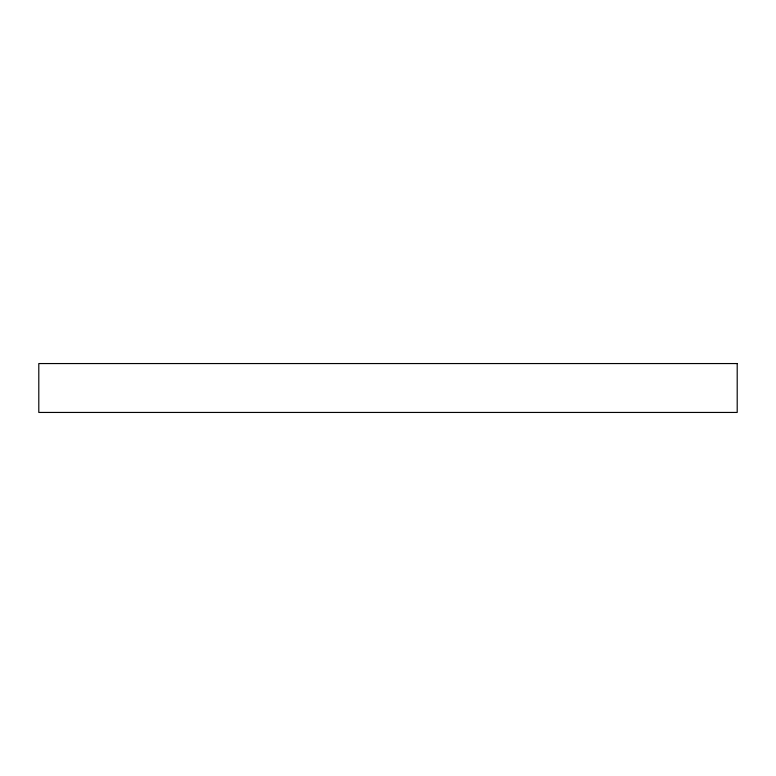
<?xml version="1.0" encoding="UTF-8"?>
<svg xmlns="http://www.w3.org/2000/svg" width="776" height="776" viewBox="0 0 776 776"><rect width="100%" height="100%" fill="white"/><g stroke="black" fill="none" stroke-linecap="round" stroke-linejoin="round"><path stroke-width="1.16" d="M737.2 363.556L38.8 363.556L38.8 412.444L737.2 412.444L737.2 363.556"/></g></svg>
